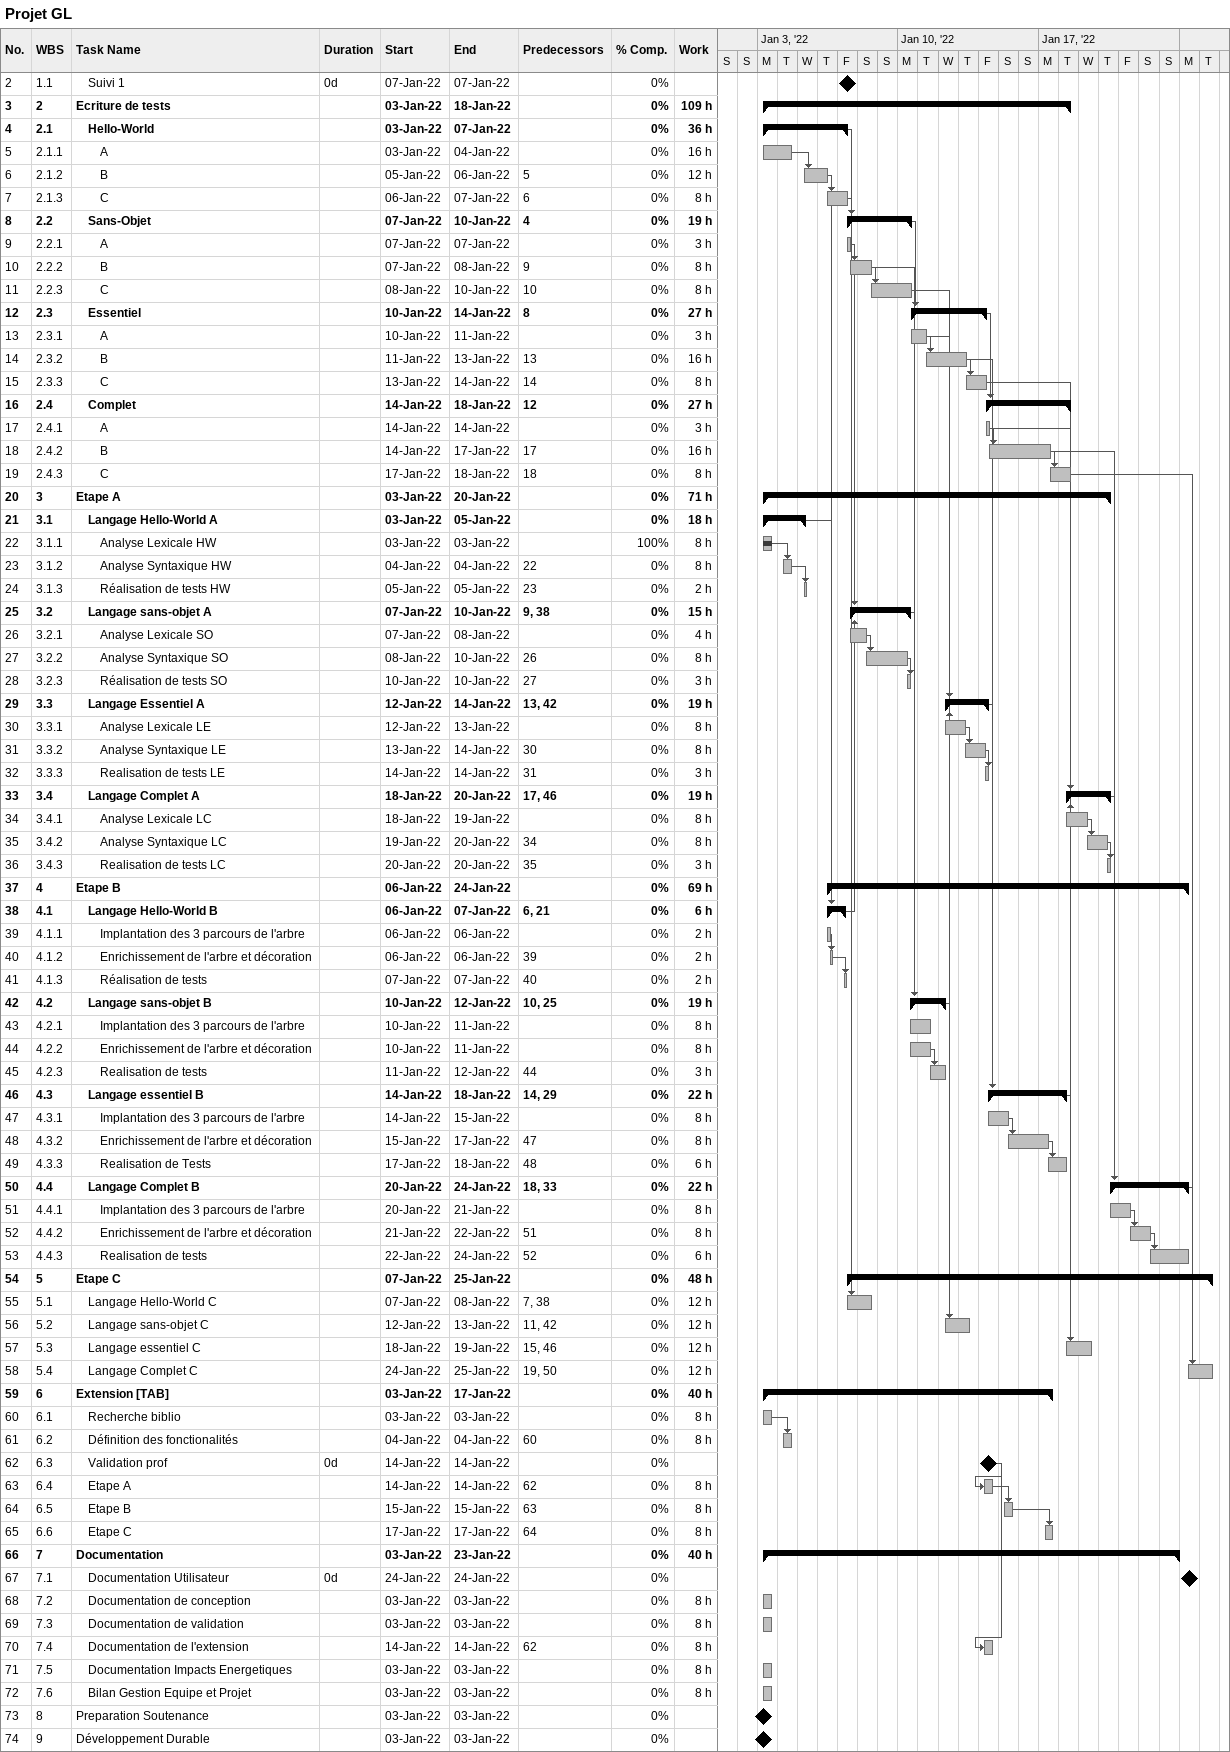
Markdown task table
Projet GL

| ID | WBS | Task | Duration | Start | Finish | Predecessors | % complete | Work (h) |
|---|---|---|---|---|---|---|---|---|
| 2 | 1.1 | Suivi 1 | 0d | 2022-01-07 | 2022-01-07 |  | 0 |  |
| 3 | 2 | **Ecriture de tests** |  | 2022-01-03 | 2022-01-18 |  | 0 | 109 |
| 4 | 2.1 | **Hello-World** |  | 2022-01-03 | 2022-01-07 |  | 0 | 36 |
| 5 | 2.1.1 | A |  | 2022-01-03 | 2022-01-04 |  | 0 | 16 |
| 6 | 2.1.2 | B |  | 2022-01-05 | 2022-01-06 | 5 | 0 | 12 |
| 7 | 2.1.3 | C |  | 2022-01-06 | 2022-01-07 | 6 | 0 | 8 |
| 8 | 2.2 | **Sans-Objet** |  | 2022-01-07 | 2022-01-10 | 4 | 0 | 19 |
| 9 | 2.2.1 | A |  | 2022-01-07 | 2022-01-07 |  | 0 | 3 |
| 10 | 2.2.2 | B |  | 2022-01-07 | 2022-01-08 | 9 | 0 | 8 |
| 11 | 2.2.3 | C |  | 2022-01-08 | 2022-01-10 | 10 | 0 | 8 |
| 12 | 2.3 | **Essentiel** |  | 2022-01-10 | 2022-01-14 | 8 | 0 | 27 |
| 13 | 2.3.1 | A |  | 2022-01-10 | 2022-01-11 |  | 0 | 3 |
| 14 | 2.3.2 | B |  | 2022-01-11 | 2022-01-13 | 13 | 0 | 16 |
| 15 | 2.3.3 | C |  | 2022-01-13 | 2022-01-14 | 14 | 0 | 8 |
| 16 | 2.4 | **Complet** |  | 2022-01-14 | 2022-01-18 | 12 | 0 | 27 |
| 17 | 2.4.1 | A |  | 2022-01-14 | 2022-01-14 |  | 0 | 3 |
| 18 | 2.4.2 | B |  | 2022-01-14 | 2022-01-17 | 17 | 0 | 16 |
| 19 | 2.4.3 | C |  | 2022-01-17 | 2022-01-18 | 18 | 0 | 8 |
| 20 | 3 | **Etape A** |  | 2022-01-03 | 2022-01-20 |  | 0 | 71 |
| 21 | 3.1 | **Langage Hello-World A** |  | 2022-01-03 | 2022-01-05 |  | 0 | 18 |
| 22 | 3.1.1 | Analyse Lexicale HW |  | 2022-01-03 | 2022-01-03 |  | 100 | 8 |
| 23 | 3.1.2 | Analyse Syntaxique HW |  | 2022-01-04 | 2022-01-04 | 22 | 0 | 8 |
| 24 | 3.1.3 | Réalisation de tests HW |  | 2022-01-05 | 2022-01-05 | 23 | 0 | 2 |
| 25 | 3.2 | **Langage sans-objet A** |  | 2022-01-07 | 2022-01-10 | 9, 38 | 0 | 15 |
| 26 | 3.2.1 | Analyse Lexicale SO |  | 2022-01-07 | 2022-01-08 |  | 0 | 4 |
| 27 | 3.2.2 | Analyse Syntaxique SO |  | 2022-01-08 | 2022-01-10 | 26 | 0 | 8 |
| 28 | 3.2.3 | Réalisation de tests SO |  | 2022-01-10 | 2022-01-10 | 27 | 0 | 3 |
| 29 | 3.3 | **Langage Essentiel A** |  | 2022-01-12 | 2022-01-14 | 13, 42 | 0 | 19 |
| 30 | 3.3.1 | Analyse Lexicale LE |  | 2022-01-12 | 2022-01-13 |  | 0 | 8 |
| 31 | 3.3.2 | Analyse Syntaxique LE |  | 2022-01-13 | 2022-01-14 | 30 | 0 | 8 |
| 32 | 3.3.3 | Realisation de tests LE |  | 2022-01-14 | 2022-01-14 | 31 | 0 | 3 |
| 33 | 3.4 | **Langage Complet A** |  | 2022-01-18 | 2022-01-20 | 17, 46 | 0 | 19 |
| 34 | 3.4.1 | Analyse Lexicale LC |  | 2022-01-18 | 2022-01-19 |  | 0 | 8 |
| 35 | 3.4.2 | Analyse Syntaxique LC |  | 2022-01-19 | 2022-01-20 | 34 | 0 | 8 |
| 36 | 3.4.3 | Realisation de tests LC |  | 2022-01-20 | 2022-01-20 | 35 | 0 | 3 |
| 37 | 4 | **Etape B** |  | 2022-01-06 | 2022-01-24 |  | 0 | 69 |
| 38 | 4.1 | **Langage Hello-World B** |  | 2022-01-06 | 2022-01-07 | 6, 21 | 0 | 6 |
| 39 | 4.1.1 | Implantation des 3 parcours de l'arbre |  | 2022-01-06 | 2022-01-06 |  | 0 | 2 |
| 40 | 4.1.2 | Enrichissement de l'arbre et décoration |  | 2022-01-06 | 2022-01-06 | 39 | 0 | 2 |
| 41 | 4.1.3 | Réalisation de tests |  | 2022-01-07 | 2022-01-07 | 40 | 0 | 2 |
| 42 | 4.2 | **Langage sans-objet B** |  | 2022-01-10 | 2022-01-12 | 10, 25 | 0 | 19 |
| 43 | 4.2.1 | Implantation des 3 parcours de l'arbre |  | 2022-01-10 | 2022-01-11 |  | 0 | 8 |
| 44 | 4.2.2 | Enrichissement de l'arbre et décoration |  | 2022-01-10 | 2022-01-11 |  | 0 | 8 |
| 45 | 4.2.3 | Realisation de tests |  | 2022-01-11 | 2022-01-12 | 44 | 0 | 3 |
| 46 | 4.3 | **Langage essentiel B** |  | 2022-01-14 | 2022-01-18 | 14, 29 | 0 | 22 |
| 47 | 4.3.1 | Implantation des 3 parcours de l'arbre |  | 2022-01-14 | 2022-01-15 |  | 0 | 8 |
| 48 | 4.3.2 | Enrichissement de l'arbre et décoration |  | 2022-01-15 | 2022-01-17 | 47 | 0 | 8 |
| 49 | 4.3.3 | Realisation de Tests |  | 2022-01-17 | 2022-01-18 | 48 | 0 | 6 |
| 50 | 4.4 | **Langage Complet B** |  | 2022-01-20 | 2022-01-24 | 18, 33 | 0 | 22 |
| 51 | 4.4.1 | Implantation des 3 parcours de l'arbre |  | 2022-01-20 | 2022-01-21 |  | 0 | 8 |
| 52 | 4.4.2 | Enrichissement de l'arbre et décoration |  | 2022-01-21 | 2022-01-22 | 51 | 0 | 8 |
| 53 | 4.4.3 | Realisation de tests |  | 2022-01-22 | 2022-01-24 | 52 | 0 | 6 |
| 54 | 5 | **Etape C** |  | 2022-01-07 | 2022-01-25 |  | 0 | 48 |
| 55 | 5.1 | Langage Hello-World C |  | 2022-01-07 | 2022-01-08 | 7, 38 | 0 | 12 |
| 56 | 5.2 | Langage sans-objet C |  | 2022-01-12 | 2022-01-13 | 11, 42 | 0 | 12 |
| 57 | 5.3 | Langage essentiel C |  | 2022-01-18 | 2022-01-19 | 15, 46 | 0 | 12 |
| 58 | 5.4 | Langage Complet C |  | 2022-01-24 | 2022-01-25 | 19, 50 | 0 | 12 |
| 59 | 6 | **Extension [TAB]** |  | 2022-01-03 | 2022-01-17 |  | 0 | 40 |
| 60 | 6.1 | Recherche biblio |  | 2022-01-03 | 2022-01-03 |  | 0 | 8 |
| 61 | 6.2 | Définition des fonctionalités |  | 2022-01-04 | 2022-01-04 | 60 | 0 | 8 |
| 62 | 6.3 | Validation prof | 0d | 2022-01-14 | 2022-01-14 |  | 0 |  |
| 63 | 6.4 | Etape A |  | 2022-01-14 | 2022-01-14 | 62 | 0 | 8 |
| 64 | 6.5 | Etape B |  | 2022-01-15 | 2022-01-15 | 63 | 0 | 8 |
| 65 | 6.6 | Etape C |  | 2022-01-17 | 2022-01-17 | 64 | 0 | 8 |
| 66 | 7 | **Documentation** |  | 2022-01-03 | 2022-01-23 |  | 0 | 40 |
| 67 | 7.1 | Documentation Utilisateur | 0d | 2022-01-24 | 2022-01-24 |  | 0 |  |
| 68 | 7.2 | Documentation de conception |  | 2022-01-03 | 2022-01-03 |  | 0 | 8 |
| 69 | 7.3 | Documentation de validation |  | 2022-01-03 | 2022-01-03 |  | 0 | 8 |
| 70 | 7.4 | Documentation de l'extension |  | 2022-01-14 | 2022-01-14 | 62 | 0 | 8 |
| 71 | 7.5 | Documentation Impacts Energetiques |  | 2022-01-03 | 2022-01-03 |  | 0 | 8 |
| 72 | 7.6 | Bilan Gestion Equipe et Projet |  | 2022-01-03 | 2022-01-03 |  | 0 | 8 |
| 73 | 8 | Preparation Soutenance |  | 2022-01-03 | 2022-01-03 |  | 0 |  |
| 74 | 9 | Développement Durable |  | 2022-01-03 | 2022-01-03 |  | 0 |  |
